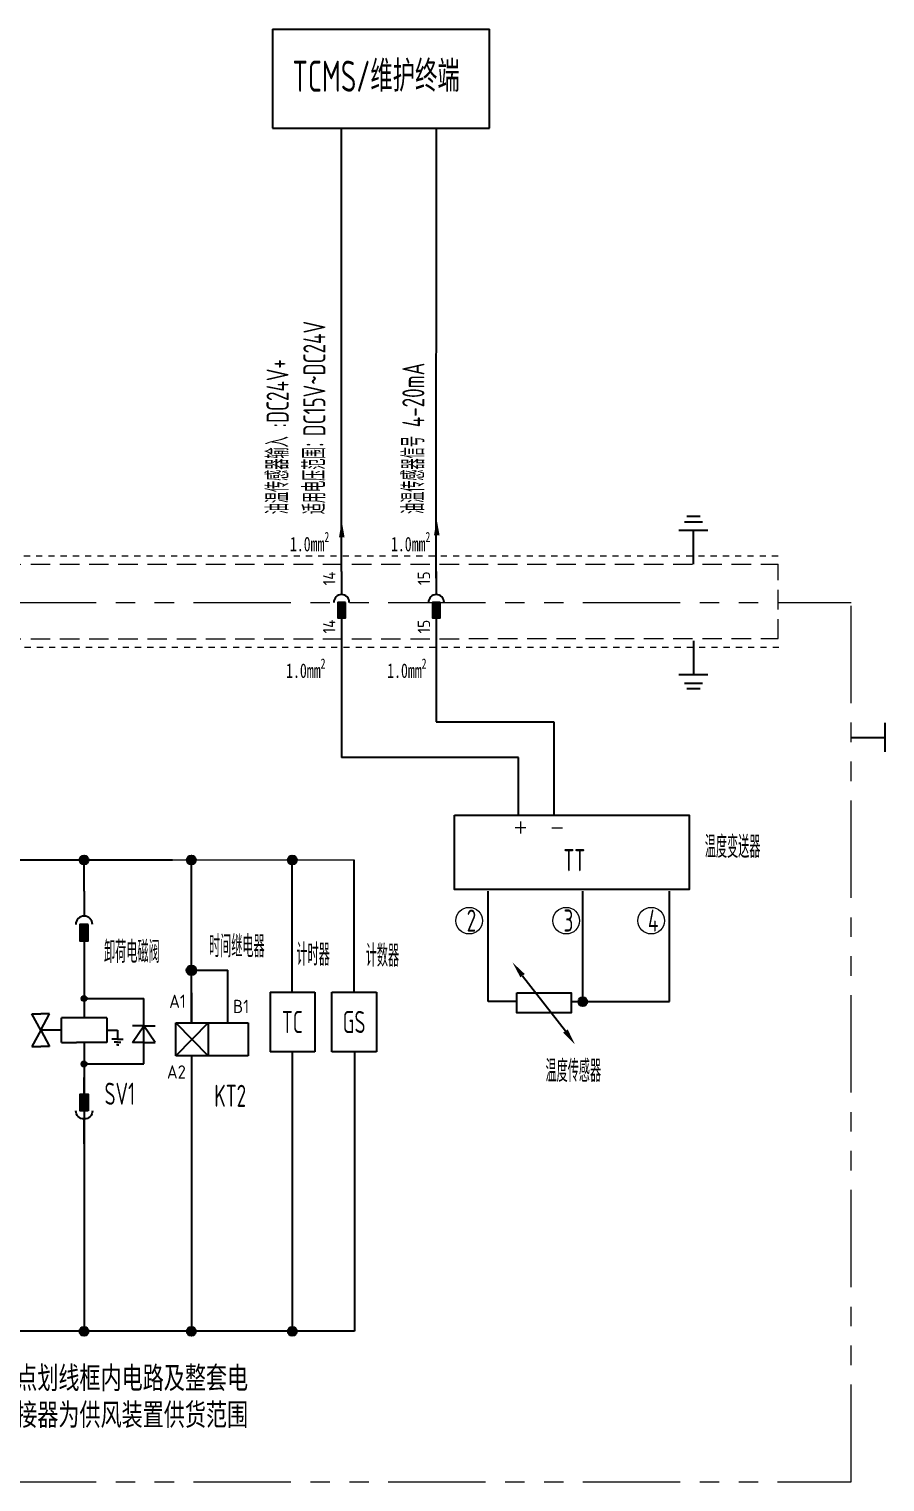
# Model space of a CAD drawing. Header units: millimetres. Extents: x 0 to 840, y 0 to 594.
# Drawn here: x 543.1 to 682.7, y 225.6 to 462.6 of the extents above; entities that cross this region are included whole.
import ezdxf
from ezdxf.enums import TextEntityAlignment as Align

# ---------------------------------------------------------------- set-up
doc = ezdxf.new("R2010")
doc.units = ezdxf.units.MM
for name, pattern in [('CENTER2', [12, 7, -1, 1, -1, 1, -1]), ('HIDDEN', [9.525, 6.35, -3.175]), ('PHANTOM2', [31.75, 15.875, -3.175, 3.175, -3.175, 3.175, -3.175]), ('虚线', [2, 1, -1])]:
    doc.linetypes.add(name, pattern=pattern)
for name, color, linetype, lineweight in [('AM_3', 3, '虚线', 13), ('BLK_0.5mm^2', 7, 'Continuous', 18), ('TAGS', 51, 'Continuous', 18), ('TERMS', 4, 'Continuous', 18), ('双点划线', 6, 'CENTER2', 18), ('尺寸线层', 3, 'Continuous', 13), ('标注', 3, 'Continuous', 18), ('粗实线层', 7, 'Continuous', 25), ('虚线', 2, 'HIDDEN', 18), ('虚线层', 6, '虚线', 13)]:
    doc.layers.add(name, color=color, linetype=linetype, lineweight=lineweight)
doc.styles.add('WD', font='romans.shx', dxfattribs={"bigfont": 'gbcbig.shx'})
doc.styles.add('WD_IEC', font='isocp2.shx', dxfattribs={"width": 0.9, "bigfont": 'gbcbig.shx'})
doc.styles.add('海泰汉字样式', font='仿宋_GB2312.ttf', dxfattribs={"width": 0.7})

# ---------------------------------------------------------------- blocks, each defined once
blk = doc.blocks.new('bfcgb')
blk.add_hatch(color=256).paths.add_polyline_path([(1495.06, 338, 1), (1492.9, 338, 1)])
blk.add_circle((1493.98, 338), 1.08)
blk = doc.blocks.new('gwae')
blk.add_hatch(color=256).paths.add_polyline_path([(413.18, 275.01), (413.18, 278.76), (411.3, 278.76), (411.3, 275.01)], flags=0)
for p, q in [((412.24, 286.26), (412.24, 280.64)), ((412.24, 275.01), (412.24, 271.26))]:
    blk.add_line(p, q)
blk.add_lwpolyline([(413.18, 278.76), (411.3, 278.76), (411.3, 275.01), (413.18, 275.01)], close=True)
blk.add_arc((412.24, 278.76), 1.88, 0, 180)
blk.add_point((412.24, 278.76))
blk = doc.blocks.new('rq2e')
at = {"color": 7, "ltscale": 0.416487}
blk.add_line((1065.04, 260.3), (1065.04, 251.87), dxfattribs=at)
at = {"color": 7, "ltscale": 0.007597}
for p, q in [((1064.62, 256.67), (1064.81, 256.8)), ((1064.62, 256.67), (1064.81, 256.8)), ((1064.81, 256.8), (1065.04, 256.85)), ((1064.81, 256.8), (1065.04, 256.85)), ((1065.04, 256.85), (1065.27, 256.8)), ((1065.04, 256.85), (1065.27, 256.8)), ((1065.27, 256.8), (1065.46, 256.67)), ((1065.27, 256.8), (1065.46, 256.67)), ((1064.45, 256.26), (1064.49, 256.48)), ((1064.45, 256.26), (1064.49, 256.48)), ((1064.49, 256.03), (1064.45, 256.26)), ((1064.49, 256.03), (1064.45, 256.26)), ((1064.49, 256.48), (1064.62, 256.67)), ((1064.49, 256.48), (1064.62, 256.67)), ((1064.62, 255.84), (1064.49, 256.03)), ((1064.62, 255.84), (1064.49, 256.03)), ((1064.81, 255.71), (1064.62, 255.84)), ((1064.81, 255.71), (1064.62, 255.84)), ((1065.04, 255.66), (1064.81, 255.71)), ((1065.04, 255.66), (1064.81, 255.71)), ((1065.27, 255.71), (1065.04, 255.66)), ((1065.27, 255.71), (1065.04, 255.66)), ((1065.46, 255.84), (1065.27, 255.71)), ((1065.46, 255.84), (1065.27, 255.71)), ((1065.46, 256.67), (1065.59, 256.48)), ((1065.46, 256.67), (1065.59, 256.48)), ((1065.59, 256.03), (1065.46, 255.84)), ((1065.59, 256.03), (1065.46, 255.84)), ((1065.59, 256.48), (1065.63, 256.26)), ((1065.59, 256.48), (1065.63, 256.26)), ((1065.63, 256.26), (1065.59, 256.03)), ((1065.63, 256.26), (1065.59, 256.03)), ((1064.45, 241.44), (1064.49, 241.66)), ((1064.45, 241.44), (1064.49, 241.66)), ((1064.49, 241.21), (1064.45, 241.44)), ((1064.49, 241.21), (1064.45, 241.44)), ((1064.49, 241.66), (1064.62, 241.85)), ((1064.49, 241.66), (1064.62, 241.85)), ((1064.62, 241.02), (1064.49, 241.21)), ((1064.62, 241.02), (1064.49, 241.21)), ((1064.62, 241.85), (1064.81, 241.98)), ((1064.62, 241.85), (1064.81, 241.98)), ((1064.81, 240.89), (1064.62, 241.02)), ((1064.81, 240.89), (1064.62, 241.02)), ((1064.81, 241.98), (1065.04, 242.03)), ((1064.81, 241.98), (1065.04, 242.03)), ((1065.04, 240.85), (1064.81, 240.89)), ((1065.04, 240.85), (1064.81, 240.89)), ((1065.04, 242.03), (1065.27, 241.98)), ((1065.04, 242.03), (1065.27, 241.98)), ((1065.27, 240.89), (1065.04, 240.85)), ((1065.27, 240.89), (1065.04, 240.85)), ((1065.27, 241.98), (1065.46, 241.85)), ((1065.27, 241.98), (1065.46, 241.85)), ((1065.46, 241.02), (1065.27, 240.89)), ((1065.46, 241.02), (1065.27, 240.89)), ((1065.46, 241.85), (1065.59, 241.66)), ((1065.46, 241.85), (1065.59, 241.66)), ((1065.59, 241.21), (1065.46, 241.02)), ((1065.59, 241.21), (1065.46, 241.02)), ((1065.59, 241.66), (1065.63, 241.44)), ((1065.59, 241.66), (1065.63, 241.44)), ((1065.63, 241.44), (1065.59, 241.21)), ((1065.63, 241.44), (1065.59, 241.21))]:
    blk.add_line(p, q, dxfattribs=at)
at = {"color": 7, "ltscale": 0.445714}
for p, q in [((1065.03, 256.26), (1078.57, 256.26)), ((1065.03, 256.26), (1078.57, 256.26)), ((1065.04, 241.44), (1078.58, 241.44)), ((1065.04, 241.44), (1078.58, 241.44))]:
    blk.add_line(p, q, dxfattribs=at)
at = {"color": 7, "ltscale": 0.204694}
blk.add_line((1078.58, 250.04), (1078.57, 256.26), dxfattribs=at)
blk.add_line((1078.58, 250.04), (1078.57, 256.26), dxfattribs=at)
at = {"color": 7, "ltscale": 0.092843}
for q in [(1053.19, 252.81), (1053.19, 252.81), (1057.23, 252.81), (1057.23, 252.81), (1053.19, 245.38), (1053.19, 245.38), (1057.23, 245.38), (1057.23, 245.38)]:
    blk.add_line((1055.21, 249.09), q, dxfattribs=at)
at = {"color": 7, "ltscale": 0.044268}
for p, q in [((1053.19, 252.81), (1055.21, 252.81)), ((1053.19, 252.81), (1055.21, 252.81)), ((1053.19, 245.38), (1055.21, 245.38)), ((1053.19, 245.38), (1055.21, 245.38))]:
    blk.add_line(p, q, dxfattribs=at)
at = {"color": 7, "ltscale": 0.044269}
for p, q in [((1057.23, 252.81), (1055.21, 252.81)), ((1057.23, 252.81), (1055.21, 252.81)), ((1057.23, 245.38), (1055.21, 245.38)), ((1057.23, 245.38), (1055.21, 245.38))]:
    blk.add_line(p, q, dxfattribs=at)
at = {"color": 7, "ltscale": 0.18267}
for p, q in [((1059.83, 251.87), (1059.83, 246.32)), ((1070.2, 251.87), (1070.2, 246.32))]:
    blk.add_line(p, q, dxfattribs=at)
at = {"color": 7, "ltscale": 0.226511}
for p, q in [((1070.2, 251.87), (1059.88, 251.87)), ((1059.88, 246.32), (1063.32, 246.32)), ((1070.2, 246.32), (1063.32, 246.32)), ((1070.2, 246.32), (1063.32, 246.32))]:
    blk.add_line(p, q, dxfattribs=at)
at = {"color": 7, "ltscale": 0.121009}
blk.add_line((1059.83, 249.09), (1055.21, 249.09), dxfattribs=at)
at = {"color": 7, "ltscale": 0.067085}
blk.add_line((1070.2, 249.09), (1072.61, 249.09), dxfattribs=at)
at = {"color": 7, "ltscale": 0.028234}
blk.add_line((1072.61, 247.05), (1071.32, 247.05), dxfattribs=at)
at = {"color": 7, "ltscale": 0.04459}
blk.add_line((1072.61, 249.09), (1072.61, 247.05), dxfattribs=at)
at = {"color": 7, "ltscale": 0.028235}
blk.add_line((1072.61, 247.05), (1073.9, 247.05), dxfattribs=at)
at = {"color": 7, "ltscale": 0.148438}
for p in [(1076.03, 246.32), (1076.03, 246.32), (1081.13, 246.32), (1081.13, 246.32)]:
    blk.add_line(p, (1078.58, 250.04), dxfattribs=at)
at = {"color": 7, "ltscale": 0.083936}
for p, q in [((1078.58, 250.04), (1076.03, 250.04)), ((1078.58, 250.04), (1076.03, 250.04)), ((1078.58, 250.04), (1081.13, 250.04)), ((1078.58, 250.04), (1081.13, 250.04)), ((1078.58, 246.32), (1076.03, 246.32)), ((1078.58, 246.32), (1076.03, 246.32)), ((1078.58, 246.32), (1081.13, 246.32)), ((1078.58, 246.32), (1081.13, 246.32))]:
    blk.add_line(p, q, dxfattribs=at)
at = {"color": 7, "ltscale": 0.16075}
for q in [(1078.58, 250.04), (1078.58, 246.32)]:
    blk.add_line((1078.58, 241.44), q, dxfattribs=at)
at = {"color": 7, "ltscale": 0.321499}
blk.add_line((1065.04, 246.32), (1065.04, 238.35), dxfattribs=at)
at = {"color": 7, "ltscale": 0.016336}
for q in [(1071.86, 246.37), (1073.35, 246.37)]:
    blk.add_line((1072.61, 246.37), q, dxfattribs=at)
at = {"color": 7, "ltscale": 0.005879}
for q in [(1072.34, 245.77), (1072.88, 245.77)]:
    blk.add_line((1072.61, 245.77), q, dxfattribs=at)
at = {"color": 7}
for centre in [(1065.04, 256.26), (1065.04, 241.44)]:
    blk.add_circle(centre, 0.591, dxfattribs=at)
for points in [[(1065.59, 256.03), (1064.62, 256.67), (1065.04, 256.85), (1064.81, 256.8)], [(1065.59, 256.03), (1064.62, 256.67), (1065.04, 256.85), (1064.81, 256.8)], [(1065.59, 256.03), (1065.04, 256.85), (1065.46, 256.67), (1065.27, 256.8)], [(1065.59, 256.03), (1065.04, 256.85), (1065.46, 256.67), (1065.27, 256.8)], [(1065.59, 256.03), (1064.45, 256.26), (1064.62, 256.67), (1064.49, 256.48)], [(1065.59, 256.03), (1064.45, 256.26), (1064.62, 256.67), (1064.49, 256.48)], [(1065.59, 256.03), (1064.62, 255.84), (1064.45, 256.26), (1064.49, 256.03)], [(1065.59, 256.03), (1064.62, 255.84), (1064.45, 256.26), (1064.49, 256.03)], [(1065.59, 256.03), (1065.04, 255.66), (1064.62, 255.84), (1064.81, 255.71)], [(1065.59, 256.03), (1065.04, 255.66), (1064.62, 255.84), (1064.81, 255.71)], [(1065.59, 256.03), (1065.46, 255.84), (1065.04, 255.66), (1065.27, 255.71)], [(1065.59, 256.03), (1065.46, 255.84), (1065.04, 255.66), (1065.27, 255.71)], [(1065.59, 256.03), (1065.46, 256.67), (1065.63, 256.26), (1065.59, 256.48)], [(1065.59, 256.03), (1065.46, 256.67), (1065.63, 256.26), (1065.59, 256.48)], [(1065.59, 241.21), (1064.45, 241.44), (1064.62, 241.85), (1064.49, 241.66)], [(1065.59, 241.21), (1064.45, 241.44), (1064.62, 241.85), (1064.49, 241.66)], [(1065.59, 241.21), (1064.62, 241.02), (1064.45, 241.44), (1064.49, 241.21)], [(1065.59, 241.21), (1064.62, 241.02), (1064.45, 241.44), (1064.49, 241.21)], [(1065.59, 241.21), (1064.62, 241.85), (1065.04, 242.03), (1064.81, 241.98)], [(1065.59, 241.21), (1064.62, 241.85), (1065.04, 242.03), (1064.81, 241.98)], [(1065.59, 241.21), (1065.04, 240.85), (1064.62, 241.02), (1064.81, 240.89)], [(1065.59, 241.21), (1065.04, 240.85), (1064.62, 241.02), (1064.81, 240.89)], [(1065.59, 241.21), (1065.04, 242.03), (1065.46, 241.85), (1065.27, 241.98)], [(1065.59, 241.21), (1065.04, 242.03), (1065.46, 241.85), (1065.27, 241.98)], [(1065.59, 241.21), (1065.46, 241.02), (1065.04, 240.85), (1065.27, 240.89)], [(1065.59, 241.21), (1065.46, 241.02), (1065.04, 240.85), (1065.27, 240.89)], [(1065.59, 241.21), (1065.46, 241.85), (1065.63, 241.44), (1065.59, 241.66)], [(1065.59, 241.21), (1065.46, 241.85), (1065.63, 241.44), (1065.59, 241.66)]]:
    blk.add_solid(points, dxfattribs=at)
blk = doc.blocks.new('sfe')
for p, q in [((1319.93, -437.42), (1336.36, -437.42)), ((1319.93, -444.92), (1319.93, -437.42)), ((1327.24, -437.42), (1319.93, -444.92)), ((1319.93, -437.42), (1327.24, -444.92)), ((1327.24, -437.42), (1327.24, -444.92)), ((1336.36, -437.42), (1336.36, -444.92)), ((1336.36, -444.92), (1319.93, -444.92))]:
    blk.add_line(p, q)
at = {"layer": '粗实线层'}
for p, q in [((1323.47, -437.42), (1323.47, -425.52)), ((1323.47, -425.52), (1331.69, -425.52)), ((1331.69, -437.42), (1331.69, -425.52)), ((1323.47, -444.92), (1323.47, -455.61))]:
    blk.add_line(p, q, dxfattribs=at)
blk.add_blockref('bfcgb', (-170.51, -763.52))
at = {"layer": 'AM_3', "style": 'WD_IEC'}
for tag, p in [('A1', (1322.22, -434.03)), ('B1', (1336.55, -435.2)), ('A2', (1322.2, -450.05))]:
    blk.add_attdef(tag, text='', height=3, dxfattribs=at).set_placement(p, align=Align.RIGHT)
blk = doc.blocks.new('fse')
blk.add_hatch(color=256).paths.add_polyline_path([(-62.47, -297.35), (-62.47, -293.6), (-64.34, -293.6), (-64.34, -297.35)], flags=0)
for p, q in [((-63.41, -286.1), (-63.41, -291.72)), ((-63.41, -297.35), (-63.41, -301.1))]:
    blk.add_line(p, q)
blk.add_lwpolyline([(-62.47, -293.6), (-64.34, -293.6), (-64.34, -297.35), (-62.47, -297.35)], close=True)
blk.add_arc((-63.41, -293.6), 1.88, 0, 180)
blk.add_point((-63.41, -293.6))
at = {"layer": 'TERMS', "style": 'WD_IEC'}
blk.add_attdef('1', text='', height=3, rotation=90, dxfattribs=at).set_placement((-64.91, -286.1), align=Align.RIGHT)
blk.add_attdef('1', (-64.91, -301.1), '', height=3, rotation=90, dxfattribs=at)

msp = doc.modelspace()

# ---------------------------------------------------------------- linework, layer by layer
for p, q in [((582.81, 462.58), (618.17, 462.58)), ((582.81, 462.58), (582.81, 446.39)), ((618.17, 446.39), (618.17, 462.58)), ((582.81, 446.39), (618.17, 446.39)), ((594.07, 374.13), (594.07, 446.39)), ((609.52, 373), (609.56, 446.39)), ((651.46, 375.33), (651.46, 380.84)), ((594.07, 364.01), (594.07, 343.79)), ((609.52, 364.01), (609.52, 349.62)), ((651.46, 362.81), (651.46, 357.3)), ((609.52, 349.62), (628.69, 349.62)), ((628.69, 349.62), (628.69, 334.38)), ((677.18, 347.04), (682.69, 347.04)), ((622.93, 343.79), (594.07, 343.79)), ((622.93, 334.38), (622.93, 343.79)), ((529.63, 327.08), (566.49, 327.08)), ((552.09, 321.97), (552.09, 327.08)), ((586.04, 305.51), (586.04, 327.08)), ((596.11, 305.51), (596.11, 327.08)), ((617.98, 303.97), (617.98, 321.99)), ((633.42, 303.97), (633.42, 321.99)), ((647.53, 303.97), (647.53, 321.99)), ((552.09, 311.17), (552.09, 302.4)), ((623.59, 308.2), (630.58, 299.18)), ((569.58, 305.42), (569.58, 300.51)), ((582.4, 305.51), (589.69, 305.51)), ((582.4, 305.51), (582.4, 295.79)), ((589.69, 305.51), (589.69, 295.79)), ((592.47, 300.65), (592.47, 305.51)), ((592.47, 305.51), (599.76, 305.51)), ((599.76, 305.51), (599.76, 295.79)), ((622.47, 303.97), (617.98, 303.97)), ((631.52, 303.97), (647.53, 303.97)), ((592.47, 295.79), (592.47, 300.65)), ((569.58, 297.9), (569.58, 297.73)), ((569.58, 295.11), (569.59, 250.94)), ((589.69, 295.79), (582.4, 295.79)), ((586.04, 295.79), (586.04, 250.21)), ((599.76, 295.79), (592.47, 295.79)), ((596.19, 295.79), (596.19, 250.21)), ((596.19, 250.21), (395.95, 250.21))]:
    msp.add_line(p, q)
at = {"color": 1}
for p, q in [((649.98, 382.21), (652.95, 382.21)), ((650.4, 383.13), (652.53, 383.13)), ((649.1, 380.84), (653.83, 380.84)), ((649.1, 357.3), (653.83, 357.3)), ((649.98, 355.93), (652.95, 355.93)), ((650.4, 355.01), (652.53, 355.01)), ((682.69, 349.41), (682.69, 344.68))]:
    msp.add_line(p, q, dxfattribs=at)
at = {"color": 7, "linetype": 'Continuous', "lineweight": 13, "ltscale": 8.373328}
msp.add_line((566.49, 327.08), (569.58, 327.08), dxfattribs=at)
at = {"color": 7, "linetype": 'Continuous', "lineweight": 13, "ltscale": 0.527924}
msp.add_line((569.58, 327.08), (596.11, 327.08), dxfattribs=at)
for points in [[(612.49, 334.38), (650.77, 334.38), (650.77, 322.28), (612.49, 322.28)], [(622.66, 305.39), (631.52, 305.39), (631.52, 302.16), (622.66, 302.16)]]:
    msp.add_lwpolyline(points, close=True)
for points in [[(593.66, 379.7), (594.09, 382.4), (594.56, 379.7)], [(609.15, 380.01), (609.57, 382.71), (610.05, 380.02)], [(623.23, 307.93), (621.96, 310.35), (623.95, 308.47)], [(630.95, 299.44), (632.14, 296.97), (630.21, 298.92)]]:
    msp.add_solid(points)
at = {"layer": '双点划线', "linetype": 'PHANTOM2'}
for p, q in [((93.69, 369.07), (677.2, 369.07)), ((677.2, 225.64), (677.2, 369.07)), ((93.69, 225.64), (677.2, 225.64))]:
    msp.add_line(p, q, dxfattribs=at)
at = {"layer": '尺寸线层'}
for centre in [(614.88, 317.17), (630.71, 317.17), (644.57, 317.17)]:
    msp.add_circle(centre, 2.17, dxfattribs=at)
at = {"layer": '粗实线层'}
for p, q in [((569.58, 309.08), (569.58, 327.08)), ((552.1, 302.84), (552.1, 301.31)), ((552.09, 297.32), (552.08, 250.21))]:
    msp.add_line(p, q, dxfattribs=at)
at = {"layer": '虚线', "ltscale": 0.5}
for p, q in [((190.95, 375.15), (665.26, 375.33)), ((665.26, 363.18), (665.26, 375.33)), ((190.95, 363), (665.26, 363.18))]:
    msp.add_line(p, q, dxfattribs=at)
at = {"layer": '虚线层'}
for p, q in [((665.26, 376.63), (225.98, 376.63)), ((665.38, 361.73), (225.98, 361.73))]:
    msp.add_line(p, q, dxfattribs=at)

# ---------------------------------------------------------------- block references
ref = msp.add_blockref('fse', (636.87, 567.25), dxfattribs=dict(xscale=0.675, yscale=0.675, zscale=0.675))
ref.add_attrib('1', '14', (593.06, 364.01), dxfattribs={"layer": 'TERMS', "height": 2.025, "rotation": 90, "style": 'WD_IEC'})
ref.add_attrib('1', '14', dxfattribs={"layer": 'TERMS', "height": 2.025, "rotation": 90, "style": 'WD_IEC'}).set_placement((593.06, 374.13), align=Align.RIGHT)
ref = msp.add_blockref('fse', (652.32, 567.25), dxfattribs=dict(xscale=0.675, yscale=0.675, zscale=0.675))
ref.add_attrib('1', '15', (608.51, 364.01), dxfattribs={"layer": 'TERMS', "height": 2.025, "rotation": 90, "style": 'WD_IEC'})
ref.add_attrib('1', '15', dxfattribs={"layer": 'TERMS', "height": 2.025, "rotation": 90, "style": 'WD_IEC'}).set_placement((608.51, 374.13), align=Align.RIGHT)
for name, p, xscale, yscale, zscale in [('bfcgb', (-456.35, 98.93), 0.675, 0.675, 0.675), ('bfcgb', (-438.86, 98.93), 0.675, 0.675, 0.675), ('bfcgb', (-422.4, 98.93), 0.675, 0.675, 0.675), ('gwae', (255.27, 115.86), 0.7200000000000001, 0.7200000000000001, 0.7200000000000001), ('rq2e', (-214.74, 119.97), 0.7200000000000001, 0.7200000000000001, 0.7200000000000001), ('bfcgb', (-375.02, 75.82), 0.675, 0.675, 0.675), ('bfcgb', (-456.36, 22.06), 0.675, 0.675, 0.675), ('bfcgb', (-438.86, 22.06), 0.675, 0.675, 0.675), ('bfcgb', (-422.4, 22.06), 0.675, 0.675, 0.675)]:
    msp.add_blockref(name, p, dxfattribs=dict(xscale=xscale, yscale=yscale, zscale=zscale))
at = {"xscale": -0.7200000000000001, "yscale": 0.7200000000000001, "zscale": 0.7200000000000001, "rotation": 180}
msp.add_blockref('gwae', (255.28, 486.89), dxfattribs=at)
at = {"layer": '粗实线层', "xscale": 0.7200000000000001, "yscale": 0.7200000000000001, "zscale": 0.7200000000000001}
msp.add_blockref('sfe', (-383.32, 615.45), dxfattribs=at).add_auto_attribs({'B1': 'B1', 'A1': 'A1', 'A2': 'A2'})

# ---------------------------------------------------------------- texts
at = {"char_height": 3.6, "width": 7.2893, "attachment_point": 5, "line_spacing_factor": 0.99982, "style": '海泰汉字样式'}
for s, insert in [('{\\Fisocp2,gbcbig|c0;\\C3;TC}', (586.04, 300.65)), ('{\\Fisocp2,gbcbig|c0;\\C3;GS}', (596.11, 300.65))]:
    msp.add_mtext(s, dxfattribs=dict(at, insert=insert))
at = {"layer": 'BLK_0.5mm^2', "char_height": 3.6, "attachment_point": 1, "line_spacing_factor": 0.99982, "style": '海泰汉字样式'}
for s, insert, width in [('{\\Fisocp2,gbcbig|c134;\\C3;TT}', (630.25, 328.84), 18.1286), ('{\\C3;仅点划线框内电路及整套电\\P连接器为供风装置供货范围}', (537.58, 244.44), 58.1188)]:
    msp.add_mtext(s, dxfattribs=dict(at, insert=insert, width=width))
at = {"layer": 'TAGS', "char_height": 2.25, "width": 10.6319, "attachment_point": 1, "style": 'WD'}
for s, insert in [('+', (621.99, 333.66)), ('-', (627.96, 333.62))]:
    msp.add_mtext(s, dxfattribs=dict(at, insert=insert))
at = {"layer": '尺寸线层', "attachment_point": 1, "style": '海泰汉字样式'}
for s, insert, char_height, width in [('{\\Fisocp2,gbcbig|c134;TCMS/\\W1;维护终端}', (586.06, 457.42), 5.0625, 44.0602), ('{\\Fisocp,gbcbig|c134;2}', (614.48, 318.99), 3.6, 12.8708), ('{\\Fisocp,gbcbig|c134;3}', (630.28, 318.99), 3.6, 12.8708), ('{\\Fisocp,gbcbig|c134;4}', (644.04, 318.99), 3.6, 12.8708), ('{\\Fisocp,gbcbig|c134;\\W0.7;SV1}', (555.42, 290.75), 3.6, 12.8708), ('{\\Fisocp2,gbcbig|c134;\\W0.7;KT2}', (573.31, 290.41), 3.6, 12.8708)]:
    msp.add_mtext(s, dxfattribs=dict(at, insert=insert, char_height=char_height, width=width))
at = {"layer": '尺寸线层', "char_height": 3.6, "width": 82.6888, "attachment_point": 1, "rotation": 90, "line_spacing_factor": 0.99982, "style": '海泰汉字样式'}
for s, insert in [('{\\Fisocp2,gbcbig|c134;\\C3;油温传感器输入 :DC24V+\\P适用电压范围：DC15V~DC24V}', (581.84, 383.46)), ('{\\Fisocp2,gbcbig|c134;\\C3;油温传感器信号 4-20mA}', (603.98, 383.5))]:
    msp.add_mtext(s, dxfattribs=dict(at, insert=insert))
at = {"layer": '尺寸线层', "char_height": 3.6, "attachment_point": 1, "line_spacing_factor": 0.99982, "style": '海泰汉字样式'}
for s, insert, width in [('{\\Fisocp2,gbcbig|c134;\\C3;温度变送器}', (653.31, 331.01), 18.1286), ('{\\Fisocp2,gbcbig|c134;\\C3;时间继电器}', (572.46, 314.79), 25.7829), ('{\\Fisocp2,gbcbig|c134;\\C3;卸荷电磁阀}', (555.33, 313.87), 25.7829), ('{\\Fisocp2,gbcbig|c134;\\C3;计时器}', (586.71, 313.43), 18.1286), ('{\\Fisocp2,gbcbig|c134;\\C3;计数器}', (598.01, 313.26), 18.1286), ('{\\Fisocp2,gbcbig|c134;\\C3;温度传感器}', (627.33, 294.47), 18.1286)]:
    msp.add_mtext(s, dxfattribs=dict(at, insert=insert, width=width))
at = {"layer": '标注', "color": 2, "char_height": 2.3625, "width": 8.6104, "attachment_point": 1, "style": '海泰汉字样式'}
for insert in [(585.65, 380.57), (602.13, 380.57), (585.03, 359.93), (601.51, 359.93)]:
    msp.add_mtext('\\A1;1.0mm{\\H0.7x;\\S2^ ;}', dxfattribs=dict(at, insert=insert))

doc.saveas('drawing.dxf')
